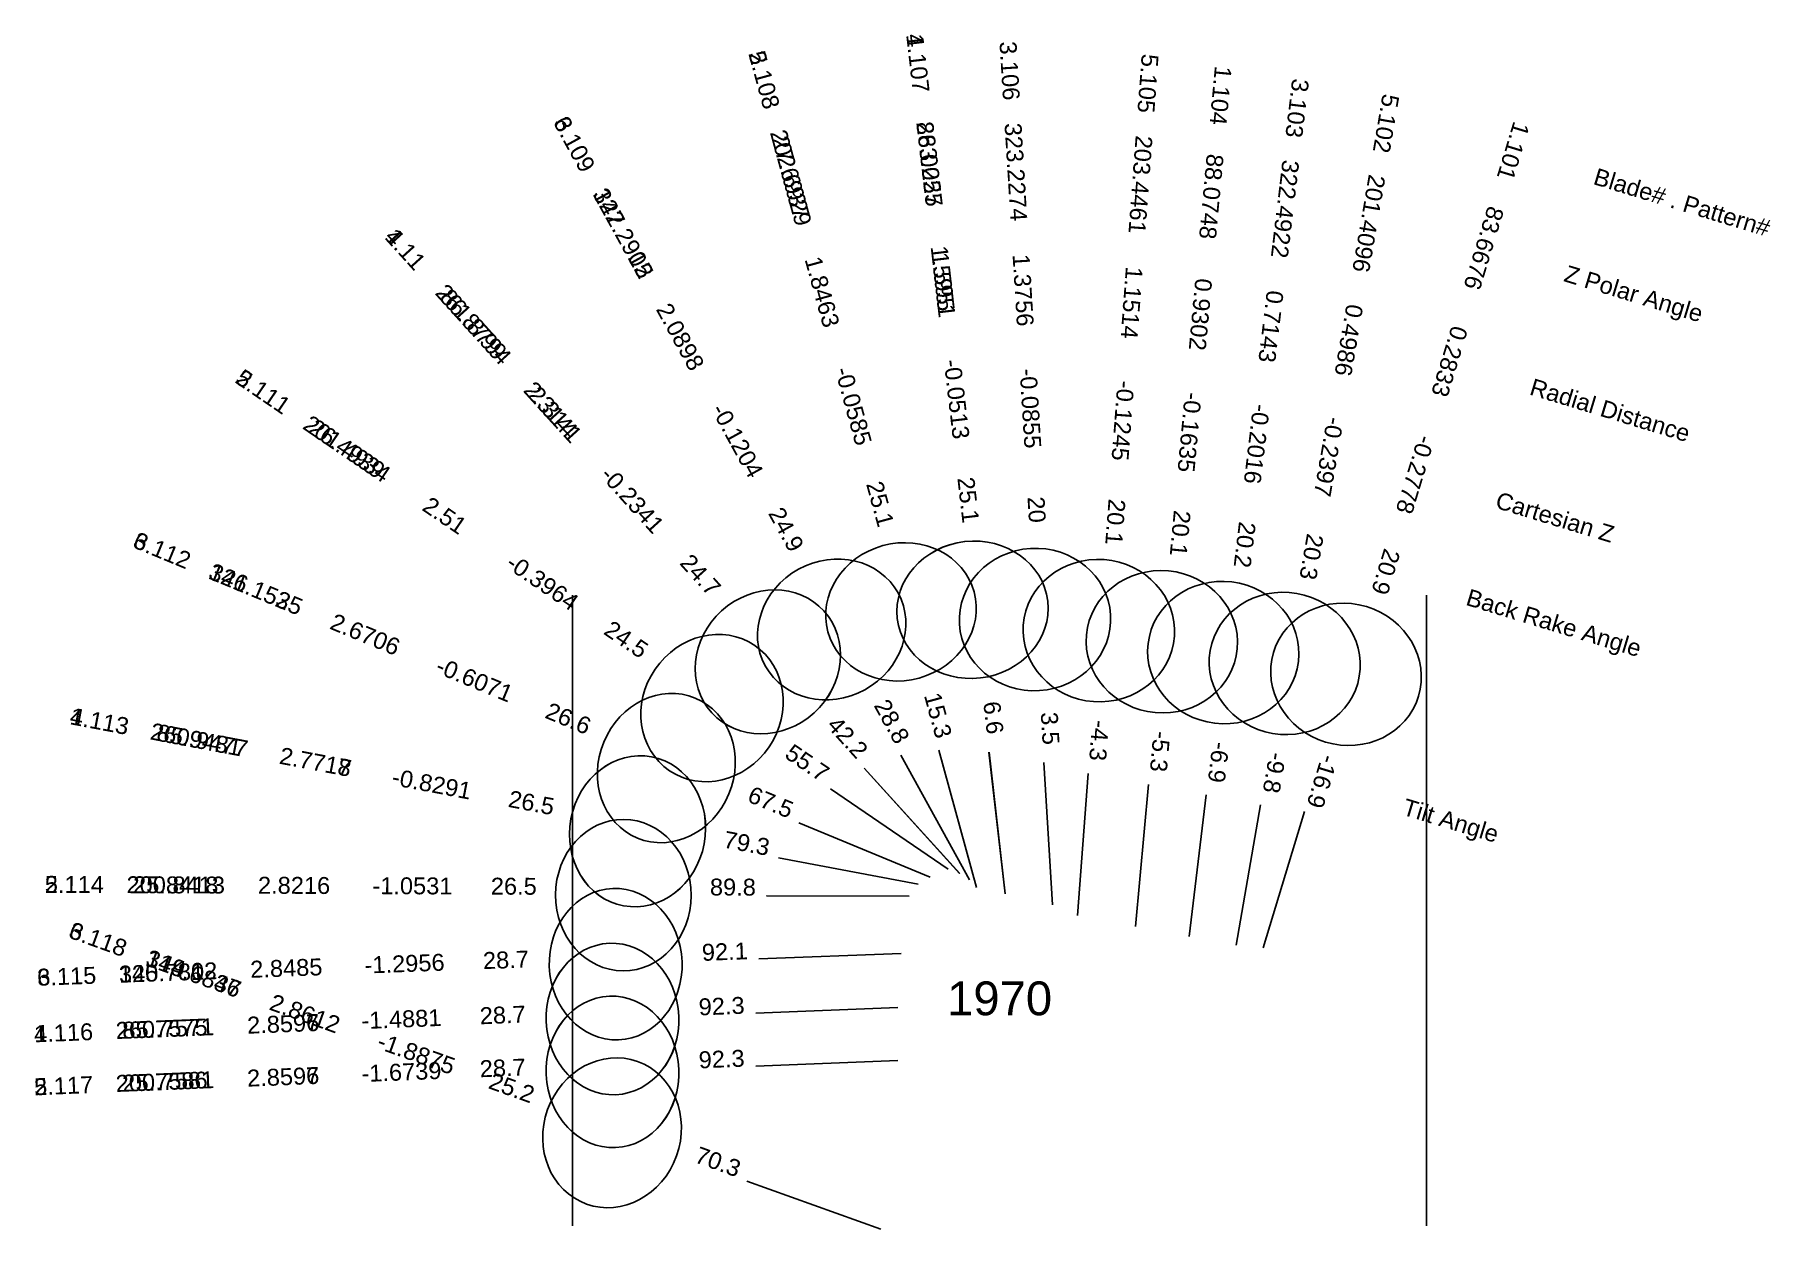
# Model space of a CAD drawing. Header units: inches. Extents: x 31.11 to 37.21, y 15.77 to 19.97.
import ezdxf
from ezdxf.enums import TextEntityAlignment as Align

# ---------------------------------------------------------------- set-up
doc = ezdxf.new("R2010")
doc.units = ezdxf.units.IN
doc.header["$MEASUREMENT"] = 0
for name, color, linetype, true_color in [('Blade_1', 30, 'Continuous', 0xff7f00), ('Blade_2', 7, 'Continuous', 0xcccc00), ('Blade_3', 7, 'Continuous', 0x00cc00), ('Blade_4', 7, 'Continuous', 0x00cccc), ('Blade_5', 7, 'Continuous', 0x0066cc), ('Blade_6', 190, 'Continuous', 0x7f00ff)]:
    doc.layers.add(name, color=color, linetype=linetype, true_color=true_color)
doc.styles.get("Standard").update_dxf_attribs({"font": 'arial.ttf'})

msp = doc.modelspace()

# ---------------------------------------------------------------- linework, layer by layer
for p, q in [((33, 18), (33, 15.786)), ((36, 18), (36, 15.786))]:
    msp.add_line(p, q)
at = {"layer": 'Blade_1'}
for p, q in [((34.4628, 17.4485), (34.5201, 16.9518)), ((34.024, 17.3928), (34.3598, 17.0223)), ((35.0235, 17.3351), (34.9775, 16.8372)), ((35.5707, 17.2403), (35.4256, 16.7618)), ((33.7231, 17.0776), (34.2144, 16.985)), ((33.6435, 16.5323), (34.143, 16.5525))]:
    msp.add_line(p, q, dxfattribs=at)
for centre, major_axis, ratio in [((34.405, 17.9487), (0.2642, 0.0305), 0.905628), ((35.0698, 17.8365), (0.2649, -0.0244), 0.939162), ((33.686, 17.7659), (0.1971, 0.1786), 0.908803), ((35.7167, 17.7222), (0.2546, -0.0771), 0.933959), ((33.2283, 17.1709), (0.0493, 0.2614), 0.89518), ((33.1404, 16.5119), (-0.0108, 0.2658), 0.877033)]:
    msp.add_ellipse(centre, major_axis=major_axis, ratio=ratio, dxfattribs=at)
at = {"layer": 'Blade_2'}
for p, q in [((34.2866, 17.4559), (34.4186, 16.9736)), ((33.906, 17.3199), (34.319, 17.0382)), ((33.6819, 16.9449), (34.1819, 16.943)), ((33.6434, 16.3465), (34.143, 16.3667))]:
    msp.add_line(p, q, dxfattribs=at)
for centre, major_axis, ratio in [((34.1537, 17.9415), (0.2566, 0.0702), 0.905684), ((33.49, 17.6036), (0.1499, 0.2198), 0.910317), ((33.1784, 16.9469), (0.001, 0.266), 0.895252), ((33.1404, 16.3261), (-0.0108, 0.2658), 0.877024)]:
    msp.add_ellipse(centre, major_axis=major_axis, ratio=ratio, dxfattribs=at)
at = {"layer": 'Blade_3'}
for p, q in [((34.1529, 17.4385), (34.3939, 17.0004)), ((34.6553, 17.412), (34.686, 16.9129)), ((35.2256, 17.2985), (35.166, 16.8021)), ((33.7947, 17.2005), (34.2567, 17.0094)), ((33.6547, 16.7232), (34.1543, 16.7419)), ((33.6127, 15.9425), (34.0834, 15.7736))]:
    msp.add_line(p, q, dxfattribs=at)
for centre, major_axis, ratio in [((34.6244, 17.9145), (0.2655, 0.0163), 0.939614), ((33.9102, 17.8796), (0.2331, 0.1282), 0.907183), ((35.2857, 17.7984), (0.2641, -0.0317), 0.938793), ((33.3294, 17.3929), (0.1017, 0.2458), 0.894492), ((33.1515, 16.7044), (-0.0099, 0.2658), 0.877135), ((33.1388, 16.1125), (0.0898, 0.2504), 0.904705)]:
    msp.add_ellipse(centre, major_axis=major_axis, ratio=ratio, dxfattribs=at)
at = {"layer": 'Blade_4'}
for p, q in [((34.4627, 17.4485), (34.5201, 16.9518)), ((34.024, 17.3928), (34.3597, 17.0223)), ((33.723, 17.0776), (34.2144, 16.985)), ((33.6434, 16.5323), (34.143, 16.5525))]:
    msp.add_line(p, q, dxfattribs=at)
for centre, major_axis, ratio in [((34.4049, 17.9487), (0.2642, 0.0305), 0.905629), ((33.6859, 17.7659), (0.1971, 0.1786), 0.908805), ((33.2282, 17.1709), (0.0493, 0.2614), 0.895183), ((33.1403, 16.5119), (-0.0108, 0.2658), 0.877036)]:
    msp.add_ellipse(centre, major_axis=major_axis, ratio=ratio, dxfattribs=at)
at = {"layer": 'Blade_5'}
for p, q in [((34.2866, 17.4559), (34.4186, 16.9736)), ((33.9059, 17.3199), (34.319, 17.0382)), ((34.8111, 17.3734), (34.774, 16.8748)), ((35.416, 17.2641), (35.3312, 16.7713)), ((33.6818, 16.9449), (34.1818, 16.943)), ((33.6434, 16.3465), (34.143, 16.3667))]:
    msp.add_line(p, q, dxfattribs=at)
for centre, major_axis, ratio in [((34.1537, 17.9415), (0.2566, 0.0702), 0.905685), ((34.8486, 17.8755), (0.2653, -0.0198), 0.939347), ((35.5014, 17.7603), (0.2621, -0.0451), 0.937848), ((33.49, 17.6036), (0.1499, 0.2198), 0.91032), ((33.1784, 16.9469), (0.001, 0.266), 0.895256), ((33.1403, 16.3261), (-0.0108, 0.2658), 0.877028)]:
    msp.add_ellipse(centre, major_axis=major_axis, ratio=ratio, dxfattribs=at)
at = {"layer": 'Blade_6'}
for p, q in [((34.1529, 17.4385), (34.3939, 17.0004)), ((33.7946, 17.2005), (34.2567, 17.0094)), ((33.6546, 16.7232), (34.1543, 16.7419)), ((33.6127, 15.9424), (34.0833, 15.7736))]:
    msp.add_line(p, q, dxfattribs=at)
for centre, major_axis, ratio in [((33.9102, 17.8796), (0.2331, 0.1282), 0.907188), ((33.3294, 17.3929), (0.1017, 0.2458), 0.894499), ((33.1515, 16.7044), (-0.0099, 0.2658), 0.877143), ((33.1388, 16.1125), (0.0898, 0.2504), 0.904711)]:
    msp.add_ellipse(centre, major_axis=major_axis, ratio=ratio, dxfattribs=at)

# ---------------------------------------------------------------- texts
for s, height, p in [('Blade# . Pattern#', 0.059375, (36.5903, 19.4725)), ('Z Polar Angle', 0.059375, (36.487, 19.1316)), ('Radial Distance', 0.059375, (36.3665, 18.7338)), ('Cartesian Z', 0.059375, (36.246, 18.3361)), ('Back Rake Angle', 0.059375, (36.1426, 17.9951)), ('Tilt Angle', 0.05937, (35.9195, 17.2587))]:
    msp.add_text(s, height=height, rotation=343.14132).set_placement(p, align=Align.MIDDLE_LEFT)
msp.add_text('1970', height=0.11875).set_placement((34.5, 16.5844), align=Align.MIDDLE_CENTER)
at = {"layer": 'Blade_1'}
for s, rotation, p in [('1.107', 276.5917, (34.1836, 19.8645)), ('1.104', 264.72661, (35.247, 19.7568)), ('88.0257', 276.5917, (34.2245, 19.5106)), ('1.101', 253.14132, (36.276, 19.5678)), ('88.0748', 264.72661, (35.2143, 19.4021)), ('83.6676', 253.14132, (36.1726, 19.2269)), ('1.11', 312.17984, (32.3911, 19.195)), ('1.595', 276.5917, (34.2722, 19.0977)), ('0.9302', 264.72661, (35.1761, 18.9882)), ('86.8799', 312.17984, (32.6303, 18.931)), ('0.2833', 253.14132, (36.0521, 18.8291)), ('-0.0513', 276.5917, (34.3199, 18.6848)), ('2.314', 312.17984, (32.9093, 18.623)), ('-0.1635', 264.72661, (35.1379, 18.5744)), ('-0.2778', 253.14132, (35.9316, 18.4314)), ('-0.2341', 312.17984, (33.1884, 18.315)), ('25.1', 276.5917, (34.3608, 18.3309)), ('20.1', 264.72661, (35.1051, 18.2196)), ('24.7', 312.17984, (33.4276, 18.051)), ('20.9', 253.14132, (35.8283, 18.0904)), ('6.6', 276.5917, (34.4491, 17.5665)), ('1.113', 349.3215, (31.3332, 17.5282)), ('42.2', 312.17984, (33.9443, 17.4808)), ('85.9481', 349.3215, (31.6832, 17.4622)), ('-5.3', 264.72661, (35.0344, 17.4534)), ('2.7717', 349.3215, (32.0917, 17.3852)), ('-16.9', 253.14132, (35.6051, 17.354)), ('-0.8291', 349.3215, (32.5001, 17.3082)), ('26.5', 349.3215, (32.8502, 17.2422)), ('79.3', 349.3215, (33.6064, 17.0996)), ('92.3', 2.31665, (33.5248, 16.5275)), ('2.8596', 2.31665, (31.9847, 16.4652)), ('-1.4881', 2.31665, (32.4, 16.482)), ('28.7', 2.31665, (32.7559, 16.4964)), ('1.116', 2.31665, (31.2134, 16.434)), ('85.7575', 2.31665, (31.5694, 16.4484))]:
    msp.add_text(s, height=0.05937, rotation=rotation, dxfattribs=at).set_placement(p, align=Align.CENTER)
at = {"layer": 'Blade_2'}
for s, rotation, p in [('2.108', 285.30864, (33.6445, 19.8016)), ('27.6937', 285.30864, (33.7386, 19.458)), ('1.8463', 285.30864, (33.8483, 19.0571)), ('2.111', 325.7047, (31.8968, 18.6902)), ('-0.0585', 285.30864, (33.9581, 18.6562)), ('26.4939', 325.7047, (32.1911, 18.4895)), ('25.1', 285.30864, (34.0521, 18.3126)), ('2.51', 325.7047, (32.5345, 18.2553)), ('-0.3964', 325.7047, (32.8778, 18.0211)), ('24.5', 325.7047, (33.1721, 17.8204)), ('15.3', 285.30864, (34.2553, 17.5704)), ('55.7', 325.7047, (33.8079, 17.3868)), ('2.114', 359.77493, (31.2499, 16.9545)), ('25.8418', 359.77493, (31.6061, 16.9531)), ('2.8216', 359.77493, (32.0217, 16.9514)), ('-1.0531', 359.77493, (32.4374, 16.9498)), ('26.5', 359.77493, (32.7936, 16.9484)), ('89.8', 359.77493, (33.5631, 16.9454)), ('92.3', 2.31657, (33.5248, 16.3417)), ('2.8596', 2.31657, (31.9847, 16.2793)), ('-1.6739', 2.31657, (32.4, 16.2961)), ('28.7', 2.31657, (32.7559, 16.3105)), ('2.117', 2.31657, (31.2134, 16.2481)), ('25.7586', 2.31657, (31.5694, 16.2625))]:
    msp.add_text(s, height=0.05937, rotation=rotation, dxfattribs=at).set_placement(p, align=Align.CENTER)
at = {"layer": 'Blade_3'}
for s, rotation, p in [('3.106', 273.52045, (34.5059, 19.8394)), ('3.103', 263.14503, (35.5159, 19.7131)), ('3.109', 298.82083, (32.9805, 19.5692)), ('323.2274', 273.52045, (34.5278, 19.4838)), ('322.4922', 263.14503, (35.4734, 19.3594)), ('322.2915', 298.82083, (33.1522, 19.2571)), ('1.3756', 273.52045, (34.5533, 19.0689)), ('2.0898', 298.82083, (33.3526, 18.893)), ('0.7143', 263.14503, (35.4238, 18.9468)), ('-0.0855', 273.52045, (34.5789, 18.6541)), ('-0.1204', 298.82083, (33.553, 18.5288)), ('-0.2016', 263.14503, (35.3742, 18.5341)), ('24.9', 298.82083, (33.7247, 18.2167)), ('20', 273.52045, (34.6007, 18.2985)), ('20.2', 263.14503, (35.3317, 18.1804)), ('3.112', 337.53181, (31.5473, 18.1299)), ('321.1535', 337.53181, (31.8765, 17.9938)), ('2.6706', 337.53181, (32.2606, 17.8349)), ('-0.6071', 337.53181, (32.6447, 17.6761)), ('26.6', 337.53181, (32.9739, 17.5399)), ('28.8', 298.82083, (34.0957, 17.5425)), ('3.5', 273.52045, (34.648, 17.5305)), ('-6.9', 263.14503, (35.2398, 17.4164)), ('67.5', 337.53181, (33.6849, 17.2459)), ('3.118', 340.26167, (31.3236, 16.7638)), ('92.1', 2.14305, (33.536, 16.7188)), ('320.7812', 2.14305, (31.5804, 16.6456)), ('319.6846', 340.26167, (31.6589, 16.6435)), ('2.8485', 2.14305, (31.9957, 16.6611)), ('-1.2956', 2.14305, (32.411, 16.6767)), ('28.7', 2.14305, (32.767, 16.69)), ('3.115', 2.14305, (31.2244, 16.6323)), ('2.8612', 340.26167, (32.0502, 16.5031)), ('-1.8875', 340.26167, (32.4414, 16.3628)), ('25.2', 340.26167, (32.7767, 16.2424)), ('70.3', 340.26167, (33.501, 15.9826))]:
    msp.add_text(s, height=0.05937, rotation=rotation, dxfattribs=at).set_placement(p, align=Align.CENTER)
at = {"layer": 'Blade_4'}
for s, rotation, p in [('4.107', 276.59003, (34.1836, 19.8645)), ('263.025', 276.59003, (34.2245, 19.5106)), ('4.11', 312.17898, (32.3911, 19.195)), ('1.5951', 276.59003, (34.2722, 19.0977)), ('261.8794', 312.17898, (32.6303, 18.931)), ('-0.0513', 276.59003, (34.3199, 18.6848)), ('2.3141', 312.17898, (32.9093, 18.623)), ('-0.2341', 312.17898, (33.1884, 18.315)), ('25.1', 276.59003, (34.3608, 18.3309)), ('24.7', 312.17898, (33.4276, 18.051)), ('6.6', 276.59003, (34.4491, 17.5665)), ('4.113', 349.32134, (31.3331, 17.5283)), ('42.2', 312.17898, (33.9443, 17.4808)), ('260.9477', 349.32134, (31.6832, 17.4622)), ('2.7718', 349.32134, (32.0917, 17.3852)), ('-0.8291', 349.32134, (32.5001, 17.3082)), ('26.5', 349.32134, (32.8502, 17.2422)), ('79.3', 349.32134, (33.6063, 17.0996)), ('92.3', 2.31668, (33.5248, 16.5275)), ('2.8597', 2.31668, (31.9847, 16.4652)), ('-1.4881', 2.31668, (32.3999, 16.482)), ('28.7', 2.31668, (32.7559, 16.4964)), ('4.116', 2.31668, (31.2134, 16.434)), ('260.7571', 2.31668, (31.5694, 16.4484))]:
    msp.add_text(s, height=0.05937, rotation=rotation, dxfattribs=at).set_placement(p, align=Align.CENTER)
at = {"layer": 'Blade_5'}
for s, rotation, p in [('5.108', 285.30701, (33.6446, 19.8016)), ('5.105', 265.73914, (34.9918, 19.7987)), ('5.102', 260.23754, (35.8284, 19.6609)), ('202.6929', 285.30701, (33.7386, 19.458)), ('203.4461', 265.73914, (34.9654, 19.4434)), ('201.4096', 260.23754, (35.768, 19.3098)), ('1.8463', 285.30701, (33.8483, 19.0571)), ('1.1514', 265.73914, (34.9345, 19.0289)), ('0.4986', 260.23754, (35.6975, 18.9002)), ('5.111', 325.70399, (31.8968, 18.6902)), ('-0.0585', 285.30701, (33.9581, 18.6562)), ('-0.1245', 265.73914, (34.9036, 18.6145)), ('201.4934', 325.70399, (32.1911, 18.4895)), ('-0.2397', 260.23754, (35.627, 18.4906)), ('25.1', 285.30701, (34.0521, 18.3126)), ('2.51', 325.70399, (32.5345, 18.2553)), ('20.1', 265.73914, (34.8771, 18.2592)), ('20.3', 260.23754, (35.5666, 18.1395)), ('-0.3964', 325.70399, (32.8778, 18.0211)), ('24.5', 325.70399, (33.1721, 17.8204)), ('15.3', 285.30701, (34.2553, 17.5704)), ('-4.3', 265.73914, (34.82, 17.4918)), ('55.7', 325.70399, (33.8078, 17.3868)), ('-9.8', 260.23754, (35.4362, 17.3811)), ('5.114', 359.77492, (31.2499, 16.9545)), ('200.8413', 359.77492, (31.6061, 16.9531)), ('2.8216', 359.77492, (32.0217, 16.9514)), ('-1.0531', 359.77492, (32.4374, 16.9498)), ('26.5', 359.77492, (32.7936, 16.9484)), ('89.8', 359.77492, (33.5631, 16.9454)), ('92.3', 2.31661, (33.5248, 16.3417)), ('2.8597', 2.31661, (31.9847, 16.2793)), ('-1.6739', 2.31661, (32.4, 16.2961)), ('28.7', 2.31661, (32.7559, 16.3105)), ('5.117', 2.31661, (31.2134, 16.2481)), ('200.7581', 2.31661, (31.5694, 16.2625))]:
    msp.add_text(s, height=0.05937, rotation=rotation, dxfattribs=at).set_placement(p, align=Align.CENTER)
at = {"layer": 'Blade_6'}
for s, rotation, p in [('6.109', 298.81834, (32.9806, 19.5693)), ('147.2902', 298.81834, (33.1523, 19.2571)), ('2.0898', 298.81834, (33.3526, 18.893)), ('-0.1204', 298.81834, (33.553, 18.5288)), ('24.9', 298.81834, (33.7247, 18.2167)), ('6.112', 337.53103, (31.5473, 18.1299)), ('146.1525', 337.53103, (31.8765, 17.9938)), ('2.6706', 337.53103, (32.2605, 17.8349)), ('-0.6071', 337.53103, (32.6446, 17.6761)), ('26.6', 337.53103, (32.9738, 17.5399)), ('28.8', 298.81834, (34.0956, 17.5425)), ('67.5', 337.53103, (33.6849, 17.2459)), ('6.118', 340.26101, (31.3236, 16.7638)), ('92.1', 2.14311, (33.5359, 16.7188)), ('145.7802', 2.14311, (31.5803, 16.6456)), ('144.6837', 340.26101, (31.6589, 16.6435)), ('2.8485', 2.14311, (31.9957, 16.6611)), ('-1.2956', 2.14311, (32.411, 16.6767)), ('28.7', 2.14311, (32.767, 16.69)), ('6.115', 2.14311, (31.2243, 16.6323)), ('2.8612', 340.26101, (32.0501, 16.5031)), ('-1.8875', 340.26101, (32.4413, 16.3628)), ('25.2', 340.26101, (32.7766, 16.2424)), ('70.3', 340.26101, (33.5009, 15.9826))]:
    msp.add_text(s, height=0.05937, rotation=rotation, dxfattribs=at).set_placement(p, align=Align.CENTER)

doc.saveas('drawing.dxf')
